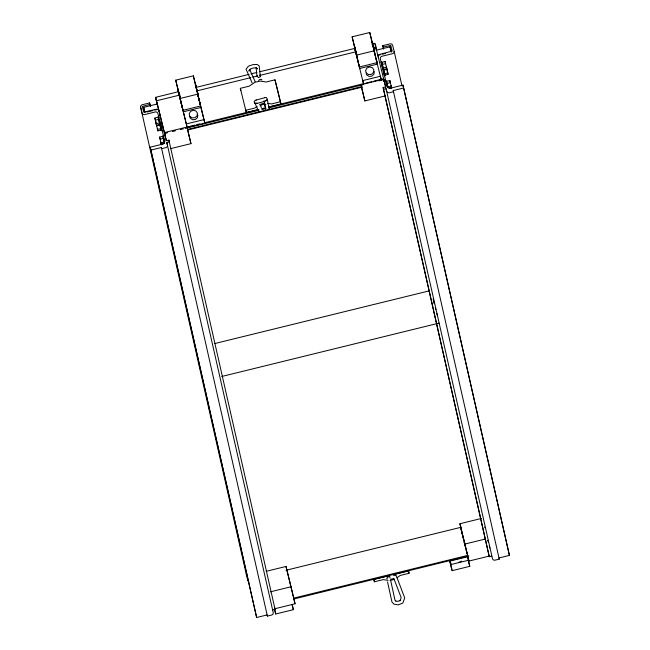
<?xml version="1.0" encoding="UTF-8"?>
<svg xmlns="http://www.w3.org/2000/svg" width="650" height="650" viewBox="0 0 650 650"><rect width="100%" height="100%" fill="white"/><g stroke="black" fill="none" stroke-linecap="round" stroke-linejoin="round"><path stroke-width="0.97" d="M378.227 57.184L378.389 55.274L379.543 54.413L392.21 51.106L390.788 45.411L383.069 47.109L382.712 45.671L390.268 43.81L391.698 44.046L392.592 45.078L394.176 51.431L402.017 86.093M197.86 114.969L197.502 117.617L195.398 119.494L192.53 119.73L190.239 118.202L189.183 113.815L190.499 111.41L193.139 110.289L195.886 110.971L197.446 113.149L197.088 115.798L194.984 117.674L192.116 117.91L189.824 116.383M374.27 71.638L373.912 74.279L371.808 76.164L368.94 76.391L366.649 74.872L365.601 70.484L366.909 68.079L369.558 66.95L372.304 67.641L373.864 69.818L373.506 72.467L371.402 74.344L368.526 74.579L366.234 73.052M248.779 581.783L247.886 580.751L246.301 574.397L140.571 106.982L140.879 105.657L142.033 104.788L149.589 102.928L150.402 106.356M246.301 574.397L246.61 573.064M394.176 51.431L393.868 52.764L392.714 53.625L381.688 56.331L380.534 57.2L380.234 58.533L387.213 86.515L388.399 87.896L390.309 88.213L402.976 85.101L509.429 555.409L498.964 557.976L499.257 559.13L494.845 560.219L493.415 559.983L492.521 558.951L386.067 88.652L383.549 89.269L489.279 556.684L491.806 556.059M396.232 576.721L396.695 576.103L395.964 575.543L393.404 575.201L393.291 574.689L408.541 570.944L409.069 573.284L400.189 575.461L396.955 577.834M258.586 80.551L259.472 79.576L261.536 79.259L261.926 80.031M256.303 99.881L254.109 101.237L254.564 103.326L257.01 103.285L254.898 103.058L258.96 111.824M265.598 100.888L267.288 99.588L269.254 109.103M257.108 106.316L254.678 108.095L245.806 110.272L246.334 112.612L258.724 109.566M259.984 105.877L262.746 104.317L265.891 104.431M252.086 82.891L246.057 69.184L248.389 66.162L252.956 64.626L257.189 64.488L259.171 65.894L260.382 76.684L258.473 77.586L256.977 76.212L256.108 67.616L257.595 68.9L256.149 67.876L253.427 67.966L250.632 68.908L248.901 71.142L249.624 69.331L255.149 81.632M259.537 104.544L264.794 103.098M393.543 578.638L390.601 579.361M458.997 562.299L461.646 561.178M264.582 97.76L255.978 100.141M156.601 125.198L154.846 118.04L158.121 117.228L159.868 124.378L156.601 125.198L156.13 123.719L156.683 125.856L159.957 125.036L161.151 130.057L157.885 130.877L157.332 128.741M154.846 118.04L155.399 120.177L158.665 119.356M159.543 122.939L156.268 123.752L155.399 120.177M157.885 130.877L157.56 129.431L160.826 128.619M163.8 143.634L161.346 144.251L159.599 137.093L162.866 136.273L164.621 143.431M163.418 138.409L160.144 139.23L159.599 137.093M161.021 142.805L164.296 141.993M179.237 95.453L179.441 96.265L175.719 80.169L193.359 75.831L198.014 94.071L180.375 98.41L178.051 90.098L182.756 109.484L178.214 90.748M355.119 50.009L355.851 52.926L352.129 36.831L369.769 32.5L374.433 50.741L356.793 55.071L354.348 45.614L359.775 68.453L377.414 64.123L374.14 50.781M156.512 101.197L155.634 97.321L178.246 91.764M195.951 87.417L249.039 74.376M251.006 73.889L256.904 72.442M259.854 71.719L355.225 48.295M371.946 44.184C375.139 40.69 377.715 48.059 373.791 47.409M156.081 99.279L156.504 100.782L180.099 94.989M196.812 90.886L250.892 77.602M252.858 77.114L257.774 75.912M259.74 75.424L356.094 51.756M149.955 104.374L142.317 106.446L143.739 112.141L156.504 109.2L157.934 109.428L158.966 111.044M144.779 112.296L143.658 107.339L157.454 103.951M376.212 50.221L390.008 46.833L391.3 52.024M240.866 90.675L240.338 88.335L249.21 86.157L254.922 82.241L260.252 81.087L266.118 82.006L274.991 79.828L280.987 104.097L268.596 107.144M146.924 112.052L152.839 110.606M154.806 110.118L158.754 109.151M377.504 55.413L380.461 54.689M382.436 54.202L385.393 53.479M187.704 129.724L183.024 110.313L200.663 105.974L197.275 92.072M359.442 66.974L377.081 62.644M183.357 111.792L201.004 107.453L200.663 105.974M186.379 123.914L204.027 119.584L201.004 107.453M280.459 101.766L271.586 103.943L267.678 103.334M164.678 133.819L164.393 132.6L194.878 125.117M196.844 124.629L199.794 123.906M204.709 122.704L258.781 109.419M261.739 108.696L265.671 107.729M268.621 107.006L363.992 83.574M365.958 83.094L371.857 81.64M373.823 81.161L383.654 78.748L384.345 81.689L384.069 80.641M179.408 96.249L187.184 127.449L204.823 123.11L204.027 119.584M363.594 84.11L381.233 79.779L380.437 76.245L362.798 80.584L363.594 84.11L355.818 52.918M167.546 132.754L164.596 133.486L165.092 135.549L164.816 134.493L165.084 135.541L164.962 134.972M172.461 131.552L175.411 130.829M180.326 129.618L183.276 128.895M185.242 128.407L258.984 110.297M261.934 109.574L265.866 108.607M268.816 107.884L363.204 84.695M378.934 80.836L382.866 79.869M187.574 129.415L361.603 86.669M187.704 129.992L362.716 87.002M140.571 106.982L142.155 113.336L143.049 114.367L144.479 114.603L155.504 111.897L156.934 112.125L157.828 113.165L164.808 141.148L164.401 142.927L162.857 144.081L150.191 147.192L256.644 617.5L267.109 614.933L267.394 616.086L271.806 615.006L272.959 614.136L273.268 612.804L166.814 142.504L169.333 141.887L168.903 140.156L166.384 140.774L156.284 100.043M489.279 556.684L383.118 87.539L385.637 86.921L375.537 46.183M256.644 617.5L150.914 150.085L161.379 147.518L161.663 148.671L166.075 147.591L167.229 146.721L167.529 145.397L166.814 142.504M499.257 559.13L393.234 90.569L403.699 87.994M170.243 148.736L190.954 143.65L187.192 127.481M361.433 87.019L364.845 100.937L385.556 95.851M214.736 343.558L429.073 290.908M221.772 376.48L439.059 323.107M266.273 571.301L286 566.459L291.493 588.673L291.062 586.755L270.351 591.841M467.781 556.351L459.891 523.738L481.585 518.416M285.943 570.286L461.346 527.199M459.891 523.738L465.384 545.951L464.953 544.042L485.664 538.956M293.605 598.163L467.634 555.409M293.767 599.008L468.796 555.945M373.701 578.931L374.416 581.791L383.289 579.613L388.18 580.385M450.994 564.558L468.634 560.219L467.837 556.684L450.19 561.023L450.994 564.558L450.06 560.828M274.341 608.871L295.043 603.785L291.062 586.755M390.081 580.466L394.485 579.386M467.724 556.205L468.942 561.072L489.645 555.986M272.545 609.919L275.064 609.302L168.903 140.156M274.641 609.659L275.722 613.998L293.369 609.668L292.086 604.362M449.743 561.007L452.14 570.668L469.779 566.337L467.797 558.188M382.338 64.423L385.613 63.627L385.06 61.49L381.786 62.286L383.703 70.143M384.637 74.457L384.987 75.822L383.207 67.998L386.49 67.202L385.06 61.49M383.541 69.444L386.815 68.648L386.49 67.202M386.896 69.306L383.622 70.094L384.824 75.116L388.099 74.328L386.262 66.511M384.491 73.678L387.774 72.881M389.813 80.543L386.539 81.331L387.961 87.051L391.235 86.255L389.813 80.543L390.366 82.68L387.083 83.468M389.106 88.294L391.568 87.701L391.235 86.255M256.717 103.513L264.916 101.311L267.442 99.718L266.565 97.565L264.428 97.622M395.882 601.031L397.808 601.388L400.676 600.283L399.977 600.844L401.172 597.618L393.729 578.199M387.368 578.898L386.685 578.557L387.108 577.72L389.252 576.225L389.131 575.713L373.888 579.459L374.416 581.791M395.882 601.226L394.997 600.202L390.764 580.881M155.634 97.321L156.504 100.782M396.955 577.492L404.723 597.943L402.805 603.094L398.174 604.882L393.786 604.061L391.942 601.933L387.538 581.88M361.595 87.011L361.075 84.752L364.845 100.937M352.129 36.831L356.793 55.071M175.719 80.169L180.375 98.41M461.435 531.269L461.866 532.894M195.983 86.084L195.577 84.614L195.877 86.141M178.336 90.423L177.938 88.944L183.024 110.313M295.043 603.785L293.499 597.431M163.036 128.253L163.215 128.96M385.751 80.852L387.359 87.303M375.765 47.344L376.488 50.497M158.949 117.796L158.641 116.699M163.702 136.841L163.394 135.744M159.681 123.719L160.038 125.084L158.007 116.854M160.972 129.399L161.322 130.764L159.607 123.63M374.433 50.741L371.995 41.283L372.653 44.371M372.101 42.429L373.904 49.806M469.779 566.337L468.455 561.023M198.014 94.071L195.707 85.873M190.954 143.65L187.541 129.732M293.369 609.668L292.281 605.329M388.099 74.328L386.344 67.169M391.016 85.564L391.649 88.359M384.053 80.567L384.345 81.689L383.849 79.625M464.953 544.042L468.942 561.072M159.583 123.614L159.957 125.036M160.786 128.635L161.151 130.057M160.802 142.114L161.346 144.251M161.428 144.901L160.883 142.773L161.208 144.211M375.757 46.93L375.334 45.427M164.507 133.047L166.311 140.489M376.521 60.694L376.813 61.815L376.204 59.231M358.881 65.024L359.174 66.154L356.265 54.145M509.429 555.409L402.976 85.101M393.234 90.569L393.518 91.723L389.114 92.804L387.684 92.568L386.791 91.536L386.067 88.652M373.685 49.449L373.425 48.303M374.14 51.317L381.233 79.779M383.118 87.539L383.549 89.269M433.168 298.846L434.379 303.696M435.346 307.58L435.833 309.522M433.298 300.121L434.029 303.038M488.126 540.402L488.516 541.986M487.866 540.28L488.345 542.206M489.304 546.057L489.808 548.056M460.98 529.206L463.677 540.004M464.165 541.97L465.636 547.852M466.123 549.819L467.098 553.743M408.59 571.374L409.069 573.284M280.987 104.097L274.991 79.828M389.382 575.299L390.106 578.191M264.347 103.683L265.07 106.576M260.869 106.007L261.341 107.908M240.338 88.335L246.334 112.612M204.823 123.11L197.267 92.779M293.231 596.334L286 566.459M164.393 132.6L156.951 102.7M162.492 126.084L162.776 127.237M164.369 133.339L164.864 135.306M160.444 124.296L160.851 125.938M161.192 127.603L161.598 129.244M274.633 607.571L275.064 609.302M143.658 107.339L144.958 112.539M150.191 147.192L150.914 150.085M384.475 82.046L385.726 87.336M374.205 51.399L374.465 52.455M356.826 56.786L354.461 46.767L355.932 53.105M274.674 609.643L275.722 613.998M436.8 313.406L437.19 314.99M196.609 89.984L197.015 91.634M387.993 87.149L386.425 80.966M383.24 68.096L381.68 61.913M383.256 71.305L383.687 73.052M376.358 49.489L376.204 48.839M375.643 56.81L372.832 45.151M484.713 526.988L484.884 527.694M449.678 560.56L452.14 570.668M161.817 123.346L162.151 124.702M164.312 139.303L164.743 141.058M159.567 120.258L160.672 124.93M160.558 125.036L161.956 130.609M164.328 142.082L162.76 135.907M156.455 125.157L157.56 129.431M197.559 93.779L200.395 105.154L196.292 88.156M156.528 101.286L157.609 105.901M464.206 542.295L464.449 543.303M373.206 47.279L372.117 42.534M196.633 89.383L197.056 91.171M383.029 70.029L381.046 62.067M383.898 73.929L384.321 75.709M196.056 86.929L196.422 88.489M390.008 46.833L391.129 51.781M382.712 45.671L383.516 49.091M391.097 86.222L391.422 87.661M374.896 43.461L375.798 47.474M371.987 42.372L369.769 32.5M195.577 85.703L193.359 75.831M195.902 86.759L196.308 88.53M159.543 113.352L160.192 116.212M161.379 147.518L267.394 616.086M149.589 102.928L150.264 105.901M264.03 100.628L265.793 109.176M260.073 74.758L260.382 76.684M293.889 599.064L293.719 598.406L293.889 599.064"/></g></svg>
